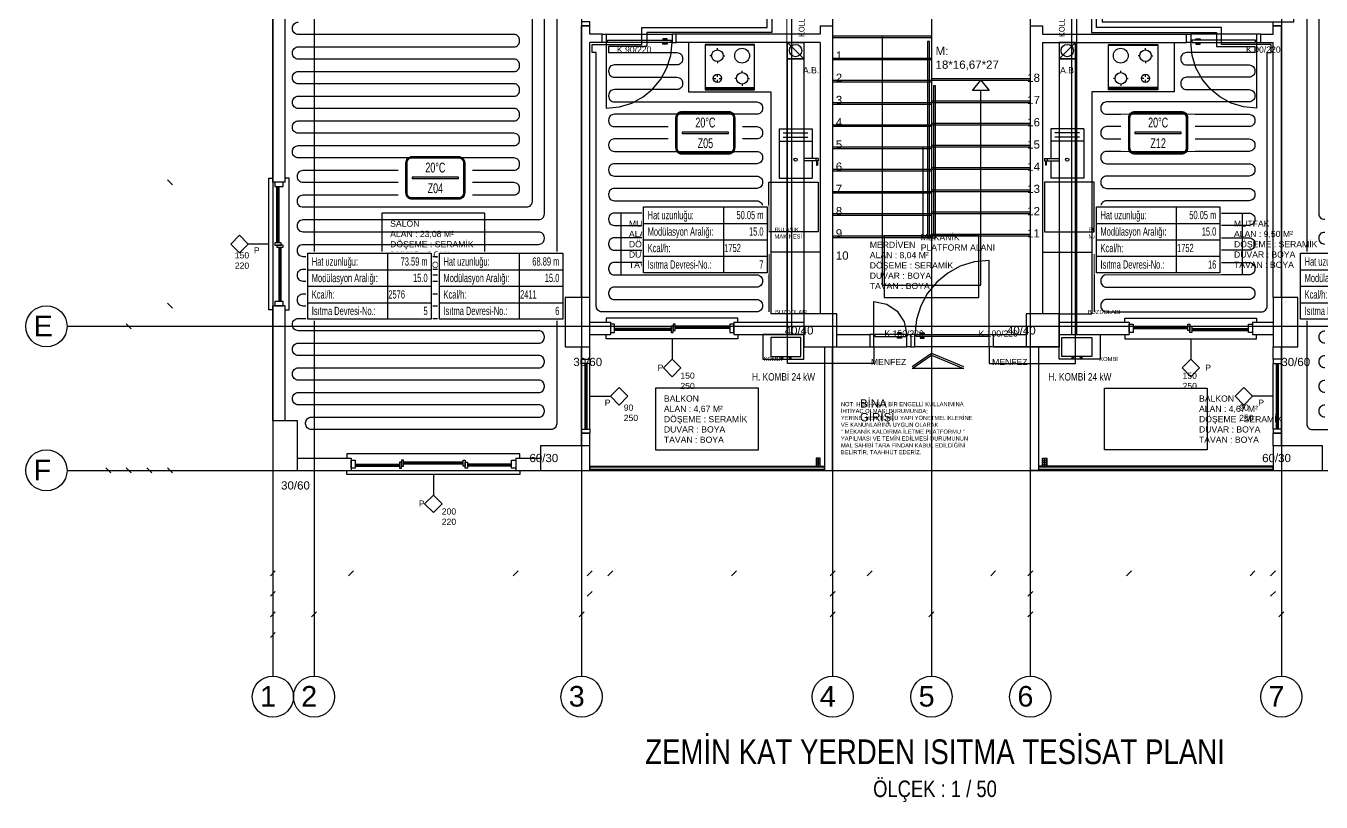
# Model space of a CAD drawing. Header units: centimetres. Extents: x -1224 to 8120, y -5771 to -1283.
# Drawn here: x -1224 to 349, y -3451 to -2508 of the extents above; entities that cross this region are included whole.
import ezdxf
from ezdxf.enums import TextEntityAlignment as Align

# ---------------------------------------------------------------- set-up
doc = ezdxf.new("R2010")
doc.units = ezdxf.units.CM
for name, color, linetype in [('ROTAS-ISITMA-DONUS-BORU', 30, 'Continuous'), ('ROTAS-ISITMA-ETIKET', 2, 'Continuous'), ('ROTAS-ISITMA-GIDIS-BORU', 10, 'Continuous'), ('ROTAS-ISITMA-MAHAL-ETIKET', 2, 'Continuous'), ('ROTAS-ISITMA-PEX', 1, 'Continuous'), ('ROTAS-ISITMA-YAZI', 7, 'Continuous'), ('ROTAS-MIMARI', 8, 'Continuous'), ('ROTAS-MIMARI-KOLON', 8, 'Continuous'), ('ROTAS-MIMARI-YAZI', 8, 'Continuous'), ('ROTAS-PAFTA-YAZI', 7, 'Continuous')]:
    doc.layers.add(name, color=color, linetype=linetype)
doc.styles.add('ROTAS-YAZI', font='arial.ttf')

# ---------------------------------------------------------------- blocks, each defined once
blk = doc.blocks.new('ROTAS-YI-ETIKET')
at = {"color": 2}
for p, q in [((96.9, 0), (96.9, -80)), ((0, -20), (150, -20)), ((0, -40), (150, -40)), ((0, -60), (150, -60))]:
    blk.add_line(p, q, dxfattribs=at)
at = {"color": 2, "extrusion": (0, 0, -1)}
blk.add_lwpolyline([(-150, 0), (-150, -80), (0, -80), (0, 0)], close=True, dxfattribs=at)
at = {"color": 2, "style": 'ROTAS-YAZI', "width": 0.65}
for s, p in [('Hat uzunluğu:', (5, -10)), ('Modülasyon Aralığı:', (5, -30)), ('Kcal/h:', (5, -50)), ('Isıtma Devresi-No.:', (5, -70))]:
    blk.add_text(s, height=10, dxfattribs=at).set_placement(p, align=Align.MIDDLE_LEFT)
at = {"color": 2, "style": 'ROTAS-YAZI', "width": 0.65, "flags": 1}
for tag in ['ALAN', 'NO', 'DERECE', 'BORU', 'MAHAL']:
    blk.add_attdef(tag, (0, 0), '', height=5, dxfattribs=at)
at = {"color": 2, "style": 'ROTAS-YAZI', "width": 0.65}
for tag, p in [('UZ', (145.7, -14.9)), ('AR', (145.7, -34.9)), ('NO1', (145.7, -75))]:
    blk.add_attdef(tag, text='', height=10, dxfattribs=at).set_placement(p, align=Align.RIGHT)
blk.add_attdef('YER', (98, -54.9), '', height=10, dxfattribs=at)
blk = doc.blocks.new('ROTAS-YI-MAHAL')
at = {"color": 2, "extrusion": (0, 0, -1)}
for points in [[(35.7, -18.4), (35.7, 18.4, 0.414214), (28.2, 25.9), (-28.2, 25.9, 0.414214), (-35.7, 18.4), (-35.7, -18.4, 0.414214), (-28.2, -25.9), (28.2, -25.9, 0.414214)], [(34.2, -18.4), (34.2, 18.4, 0.414214), (28.2, 24.4), (-28.2, 24.4, 0.414214), (-34.2, 18.4), (-34.2, -18.4, 0.414214), (-28.2, -24.4), (28.2, -24.4, 0.414214)]]:
    blk.add_lwpolyline(points, format="xyb", close=True, dxfattribs=at)
at = {"color": 4, "extrusion": (0, 0, -1)}
for points in [[(35.2, -18.4), (35.2, 18.4, 0.414214), (28.2, 25.4), (-28.2, 25.4, 0.414214), (-35.2, 18.4), (-35.2, -18.4, 0.414214), (-28.2, -25.4), (28.2, -25.4, 0.414214)], [(34.7, -18.4), (34.7, 18.4, 0.414214), (28.2, 24.9), (-28.2, 24.9, 0.414214), (-34.7, 18.4), (-34.7, -18.4, 0.414214), (-28.2, -24.9), (28.2, -24.9, 0.414214)]]:
    blk.add_lwpolyline(points, format="xyb", close=True, dxfattribs=at)
at = {"color": 2, "extrusion": (0, 0, -1)}
blk.add_lwpolyline([(28.2, -0.8), (-28.2, -0.8), (-28.2, 0.8), (28.2, 0.8)], close=True, dxfattribs=at)
at = {"color": 4, "style": 'ROTAS-YAZI', "width": 0.65}
blk.add_attdef('DERECE', (-12.1, 6.5), '', height=12, dxfattribs=at)
at = {"color": 2, "style": 'ROTAS-YAZI', "width": 0.65, "flags": 1}
for tag in ['ALAN', 'MAHAL']:
    blk.add_attdef(tag, (0, 0), '', height=5, dxfattribs=at)
at = {"color": 1, "style": 'ROTAS-YAZI', "width": 0.65}
blk.add_attdef('NO', (-9.3, -18.6), '', height=12, dxfattribs=at)

msp = doc.modelspace()

# ---------------------------------------------------------------- linework, layer by layer
at = {"layer": 'ROTAS-ISITMA-DONUS-BORU', "const_width": 1.5}
for points in [[(-294, -2883), (-294, -2367)], [(46, -2883), (46, -2367)]]:
    msp.add_lwpolyline(points, dxfattribs=at)
at = {"layer": 'ROTAS-ISITMA-GIDIS-BORU', "const_width": 1.5}
for points in [[(-300, -2883), (-300, -2367)], [(52, -2883), (52, -2367)]]:
    msp.add_lwpolyline(points, dxfattribs=at)
at = {"layer": 'ROTAS-ISITMA-PEX'}
for points in [[(-318, -2367), (-318, -2516), (-470, -2516), (-470, -2528), (-470, -2533), (-516.5, -2533), (-516.5, -2540.5), (-433.5, -2540.5, -0.414214), (-426.5, -2547.5), (-426.5, -2548.5, -0.414214), (-433.5, -2555.5), (-509.5, -2555.5, 0.414214), (-516.5, -2562.5), (-516.5, -2563.5, 0.414214), (-509.5, -2570.5), (-433.5, -2570.5, -0.414214), (-426.5, -2577.5), (-426.5, -2578.5, -0.414214), (-433.5, -2585.5), (-509.5, -2585.5, 0.414214), (-516.5, -2592.5), (-516.5, -2593.5, 0.414214), (-509.5, -2600.5), (-336.5, -2600.5, -0.414214), (-329.5, -2607.5), (-329.5, -2608.5, -0.414214), (-336.5, -2615.5), (-509.5, -2615.5, 0.414214), (-516.5, -2622.5), (-516.5, -2623.5, 0.414214), (-509.5, -2630.5), (-336.5, -2630.5, -0.414214), (-329.5, -2637.5), (-329.5, -2638.5, -0.414214), (-336.5, -2645.5), (-509.5, -2645.5, 0.414214), (-516.5, -2652.5), (-516.5, -2653.5, 0.414214), (-509.5, -2660.5), (-336.5, -2660.5, -0.414214), (-329.5, -2667.5), (-329.5, -2668.5, -0.414214), (-336.5, -2675.5), (-509.5, -2675.5, 0.414214), (-516.5, -2682.5), (-516.5, -2683.5, 0.414214), (-509.5, -2690.5), (-336.5, -2690.5, -0.414214), (-329.5, -2697.5), (-329.5, -2698.5, -0.414214), (-336.5, -2705.5), (-509.5, -2705.5, 0.414214), (-516.5, -2712.5), (-516.5, -2713.5, 0.414214), (-509.5, -2720.5), (-336.5, -2720.5, -0.414214), (-329.5, -2727.5), (-329.5, -2728.5, -0.414214), (-336.5, -2735.5), (-509.5, -2735.5, 0.414214), (-516.5, -2742.5), (-516.5, -2743.5, 0.414214), (-509.5, -2750.5), (-336.5, -2750.5, -0.414214), (-329.5, -2757.5), (-329.5, -2758.5, -0.414214), (-336.5, -2765.5), (-509.5, -2765.5, 0.414214), (-516.5, -2772.5), (-516.5, -2773.5, 0.414214), (-509.5, -2780.5), (-336.5, -2780.5, -0.414214), (-329.5, -2787.5), (-329.5, -2788.5, -0.414214), (-336.5, -2795.5), (-509.5, -2795.5, 0.414214), (-516.5, -2802.5), (-516.5, -2803.5, 0.414214), (-509.5, -2810.5), (-336.5, -2810.5, -0.414214), (-329.5, -2817.5), (-329.5, -2818.5, -0.414214), (-336.5, -2825.5), (-509.5, -2825.5, 0.414214), (-516.5, -2832.5), (-516.5, -2833.5, 0.414214), (-509.5, -2840.5), (-336.5, -2840.5, -0.414214), (-329.5, -2847.5), (-329.5, -2848.5, -0.414214), (-336.5, -2855.5), (-524.5, -2855.5, -0.414214), (-531.5, -2848.5), (-531.5, -2540.5), (-536.5, -2540.5), (-536.5, -2530.5), (-476, -2530.5), (-476, -2528), (-476, -2510), (-324, -2510), (-324, -2367)], [(70, -2367), (70, -2516), (222, -2516), (222, -2528), (222, -2533), (268.5, -2533), (268.5, -2540.5), (185.5, -2540.5, 0.414214), (178.5, -2547.5), (178.5, -2548.5, 0.414214), (185.5, -2555.5), (261.5, -2555.5, -0.414214), (268.5, -2562.5), (268.5, -2563.5, -0.414214), (261.5, -2570.5), (185.5, -2570.5, 0.414214), (178.5, -2577.5), (178.5, -2578.5, 0.414214), (185.5, -2585.5), (261.5, -2585.5, -0.414214), (268.5, -2592.5), (268.5, -2593.5, -0.414214), (261.5, -2600.5), (88.5, -2600.5, 0.414214), (81.5, -2607.5), (81.5, -2608.5, 0.414214), (88.5, -2615.5), (261.5, -2615.5, -0.414214), (268.5, -2622.5), (268.5, -2623.5, -0.414214), (261.5, -2630.5), (88.5, -2630.5, 0.414214), (81.5, -2637.5), (81.5, -2638.5, 0.414214), (88.5, -2645.5), (261.5, -2645.5, -0.414214), (268.5, -2652.5), (268.5, -2653.5, -0.414214), (261.5, -2660.5), (88.5, -2660.5, 0.414214), (81.5, -2667.5), (81.5, -2668.5, 0.414214), (88.5, -2675.5), (261.5, -2675.5, -0.414214), (268.5, -2682.5), (268.5, -2683.5, -0.414214), (261.5, -2690.5), (88.5, -2690.5, 0.414214), (81.5, -2697.5), (81.5, -2698.5, 0.414214), (88.5, -2705.5), (261.5, -2705.5, -0.414214), (268.5, -2712.5), (268.5, -2713.5, -0.414214), (261.5, -2720.5), (88.5, -2720.5, 0.414214), (81.5, -2727.5), (81.5, -2728.5, 0.414214), (88.5, -2735.5), (261.5, -2735.5, -0.414214), (268.5, -2742.5), (268.5, -2743.5, -0.414214), (261.5, -2750.5), (88.5, -2750.5, 0.414214), (81.5, -2757.5), (81.5, -2758.5, 0.414214), (88.5, -2765.5), (261.5, -2765.5, -0.414214), (268.5, -2772.5), (268.5, -2773.5, -0.414214), (261.5, -2780.5), (88.5, -2780.5, 0.414214), (81.5, -2787.5), (81.5, -2788.5, 0.414214), (88.5, -2795.5), (261.5, -2795.5, -0.414214), (268.5, -2802.5), (268.5, -2803.5, -0.414214), (261.5, -2810.5), (88.5, -2810.5, 0.414214), (81.5, -2817.5), (81.5, -2818.5, 0.414214), (88.5, -2825.5), (261.5, -2825.5, -0.414214), (268.5, -2832.5), (268.5, -2833.5, -0.414214), (261.5, -2840.5), (88.5, -2840.5, 0.414214), (81.5, -2847.5), (81.5, -2848.5, 0.414214), (88.5, -2855.5), (276.5, -2855.5, 0.414214), (283.5, -2848.5), (283.5, -2540.5), (288.5, -2540.5), (288.5, -2530.5), (228, -2530.5), (228, -2528), (228, -2510), (76, -2510), (76, -2367)], [(83, -2367), (83, -2503), (301, -2503), (316, -2503), (316, -2437.7), (331.3, -2437.3), (331.5, -2443.5), (331.5, -2991.5, 0.414214), (338.5, -2998.5), (629.5, -2998.5, 0.414214)], [(353.5, -2743.5, -0.414214), (346.5, -2736.5), (346.5, -2443.5), (346.3, -2434.4), (313.5, -2435.3), (313.5, -2497), (301, -2497), (89, -2497), (89, -2367)], [(-579.5, -2443.5), (-579.5, -2991.5, -0.414214), (-586.5, -2998.5), (-877.5, -2998.5, -0.414214), (-884.5, -2991.5), (-884.5, -2990.5, -0.414214), (-877.5, -2983.5), (-601.5, -2983.5, 0.414214), (-594.5, -2976.5), (-594.5, -2975.5, 0.414214), (-601.5, -2968.5), (-893.5, -2968.5, -0.414214), (-900.5, -2961.5), (-900.5, -2960.5, -0.414214), (-893.5, -2953.5), (-601.5, -2953.5, 0.414214), (-594.5, -2946.5), (-594.5, -2945.5, 0.414214), (-601.5, -2938.5), (-893.5, -2938.5, -0.414214), (-900.5, -2931.5), (-900.5, -2930.5, -0.414214), (-893.5, -2923.5), (-601.5, -2923.5, 0.414214), (-594.5, -2916.5), (-594.5, -2915.5, 0.414214), (-601.5, -2908.5), (-893.5, -2908.5, -0.414214), (-900.5, -2901.5), (-900.5, -2900.5, -0.414214), (-893.5, -2893.5), (-601.5, -2893.5, 0.414214), (-594.5, -2886.5), (-594.5, -2885.5, 0.414214), (-601.5, -2878.5), (-893.5, -2878.5, -0.414214), (-900.5, -2871.5), (-900.5, -2870.5, -0.414214), (-893.5, -2863.5), (-601.5, -2863.5, 0.414214), (-594.5, -2856.5), (-594.5, -2855.5, 0.414214), (-601.5, -2848.5), (-887.5, -2848.5, -0.414214), (-894.5, -2841.5), (-894.5, -2840.5, -0.414214), (-887.5, -2833.5), (-601.5, -2833.5, 0.414214), (-594.5, -2826.5), (-594.5, -2825.5, 0.414214), (-601.5, -2818.5), (-887.5, -2818.5, -0.414214), (-894.5, -2811.5), (-894.5, -2810.5, -0.414214), (-887.5, -2803.5), (-601.5, -2803.5, 0.414214), (-594.5, -2796.5), (-594.5, -2795.5, 0.414214), (-601.5, -2788.5), (-887.5, -2788.5, -0.414214), (-894.5, -2781.5), (-894.5, -2780.5, -0.414214), (-887.5, -2773.5), (-601.5, -2773.5, 0.414214), (-594.5, -2766.5), (-594.5, -2765.5, 0.414214), (-601.5, -2758.5), (-887.5, -2758.5, -0.414214), (-894.5, -2751.5), (-894.5, -2750.5, -0.414214), (-887.5, -2743.5), (-601.5, -2743.5, 0.414214), (-594.5, -2736.5), (-594.5, -2443.5)], [(-609.5, -2443.5), (-609.5, -2721.5, -0.414214), (-616.5, -2728.5), (-887.5, -2728.5, -0.414214), (-894.5, -2721.5), (-894.5, -2720.5, -0.414214), (-887.5, -2713.5), (-631.5, -2713.5, 0.414214), (-624.5, -2706.5), (-624.5, -2705.5, 0.414214), (-631.5, -2698.5), (-887.5, -2698.5, -0.414214), (-894.5, -2691.5), (-894.5, -2690.5, -0.414214), (-887.5, -2683.5), (-631.5, -2683.5, 0.414214), (-624.5, -2676.5), (-624.5, -2675.5, 0.414214), (-631.5, -2668.5), (-893.5, -2668.5, -0.414214), (-900.5, -2661.5), (-900.5, -2660.5, -0.414214), (-893.5, -2653.5), (-631.5, -2653.5, 0.414214), (-624.5, -2646.5), (-624.5, -2645.5, 0.414214), (-631.5, -2638.5), (-893.5, -2638.5, -0.414214), (-900.5, -2631.5), (-900.5, -2630.5, -0.414214), (-893.5, -2623.5), (-631.5, -2623.5, 0.414214), (-624.5, -2616.5), (-624.5, -2615.5, 0.414214), (-631.5, -2608.5), (-893.5, -2608.5, -0.414214), (-900.5, -2601.5), (-900.5, -2600.5, -0.414214), (-893.5, -2593.5), (-631.5, -2593.5, 0.414214), (-624.5, -2586.5), (-624.5, -2585.5, 0.414214), (-631.5, -2578.5), (-893.5, -2578.5, -0.414214), (-900.5, -2571.5), (-900.5, -2570.5, -0.414214), (-893.5, -2563.5), (-631.5, -2563.5, 0.414214), (-624.5, -2556.5), (-624.5, -2555.5, 0.414214), (-631.5, -2548.5), (-893.5, -2548.5, -0.414214), (-900.5, -2541.5), (-900.5, -2540.5, -0.414214), (-893.5, -2533.5), (-631.5, -2533.5, 0.414214), (-624.5, -2526.5), (-624.5, -2525.5, 0.414214), (-631.5, -2518.5), (-893.5, -2518.5, -0.414214), (-900.5, -2511.5), (-900.5, -2510.5, -0.414214), (-893.5, -2503.5)], [(353.5, -2773.5, -0.414214), (346.5, -2766.5), (346.5, -2765.5, -0.414214), (353.5, -2758.5)], [(353.5, -2803.5, -0.414214), (346.5, -2796.5), (346.5, -2795.5, -0.414214), (353.5, -2788.5)], [(353.5, -2833.5, -0.414214), (346.5, -2826.5), (346.5, -2825.5, -0.414214), (353.5, -2818.5)], [(353.5, -2863.5, -0.414214), (346.5, -2856.5), (346.5, -2855.5, -0.414214), (353.5, -2848.5)], [(353.5, -2893.5, -0.414214), (346.5, -2886.5), (346.5, -2885.5, -0.414214), (353.5, -2878.5)], [(353.5, -2923.5, -0.414214), (346.5, -2916.5), (346.5, -2915.5, -0.414214), (353.5, -2908.5)], [(353.5, -2953.5, -0.414214), (346.5, -2946.5), (346.5, -2945.5, -0.414214), (353.5, -2938.5)], [(353.5, -2983.5, -0.414214), (346.5, -2976.5), (346.5, -2975.5, -0.414214), (353.5, -2968.5)]]:
    msp.add_lwpolyline(points, format="xyb", dxfattribs=at)
at = {"layer": 'ROTAS-MIMARI'}
for points in [[(-924.3, -1333.1), (-924.3, -3298.1)], [(-874.3, -1333.1), (-874.3, -3298.1)], [(-549.3, -1333.1), (-549.3, -3298.1)], [(-244.3, -1333.1), (-244.3, -3298.1)], [(-124.3, -1333.1), (-124.3, -3298.1)], [(-4.3, -1333.1), (-4.3, -3298.1)], [(300.7, -1333.1), (300.7, -3298.1)], [(-924.3, -2698.1), (-924.3, -2403.1)], [(-909.3, -2698.1), (-909.3, -2403.1)], [(-549.3, -2838.1), (-549.3, -2508.1)], [(-539.3, -2508.1), (-549.3, -2508.1)], [(-539.3, -2518.1), (-539.3, -2508.1)], [(-259.3, -2508.1), (-244.3, -2508.1)], [(-259.3, -2508.1), (-259.3, -2518.1)], [(-244.3, -2508.1), (-244.3, -2858.1)], [(-4.3, -2508.1), (10.7, -2508.1)], [(-4.3, -2508.1), (-4.3, -2858.1)], [(10.7, -2508.1), (10.7, -2518.1)], [(290.7, -2518.1), (290.7, -2508.1)], [(290.7, -2508.1), (300.7, -2508.1)], [(300.7, -2838.1), (300.7, -2508.1)], [(-524.3, -2518.1), (-539.3, -2518.1)], [(-539.3, -2838.1), (-539.3, -2528.1)], [(-524.3, -2528.1), (-539.3, -2528.1)], [(-524.3, -2528.1), (-524.3, -2518.1)], [(-519.3, -2518.1), (-439.3, -2518.1)], [(-519.3, -2528.1), (-519.3, -2608.1)], [(-519.3, -2608.1), (-503.1, -2606.5), (-488.1, -2601.8), (-474.5, -2594.4), (-462.7, -2584.7), (-452.9, -2572.8), (-445.6, -2559.2), (-440.9, -2544.2), (-439.3, -2528.1)], [(-259.3, -2518.1), (-434.3, -2518.1)], [(-434.3, -2528.1), (-434.3, -2518.1)], [(-259.3, -2528.1), (-434.3, -2528.1)], [(-419.3, -2528.1), (-419.3, -2588.1), (-319.3, -2588.1), (-319.3, -2858.1)], [(-340.3, -2531.6), (-398.3, -2531.6)], [(-299.3, -2528.1), (-279.3, -2548.1)], [(-259.3, -2528.1), (-259.3, -2858.1)], [(-244.3, -2520.1), (-124.3, -2520.1)], [(-244.3, -2522.1), (-124.3, -2522.1)], [(-184.3, -2520.1), (-184.3, -2823.1), (-64.3, -2823.1), (-64.3, -2586.6)], [(-124.3, -2520.1), (-124.3, -2763.1)], [(10.7, -2518.1), (185.7, -2518.1)], [(10.7, -2528.1), (185.7, -2528.1)], [(10.7, -2528.1), (10.7, -2858.1)], [(50.7, -2528.1), (30.7, -2548.1)], [(170.7, -2528.1), (170.7, -2588.1), (70.7, -2588.1), (70.7, -2858.1)], [(91.7, -2531.6), (149.7, -2531.6)], [(185.7, -2528.1), (185.7, -2518.1)], [(270.7, -2518.1), (190.7, -2518.1)], [(270.7, -2608.1), (254.6, -2606.5), (239.6, -2601.8), (226, -2594.4), (214.2, -2584.7), (204.4, -2572.8), (197, -2559.2), (192.4, -2544.2), (190.7, -2528.1)], [(270.7, -2528.1), (270.7, -2608.1)], [(275.7, -2528.1), (275.7, -2518.1)], [(275.7, -2518.1), (290.7, -2518.1)], [(275.7, -2528.1), (290.7, -2528.1)], [(290.7, -2838.1), (290.7, -2528.1)], [(-391.3, -2544.3), (-393.3, -2544.3)], [(-384.3, -2537.3), (-384.3, -2535.3)], [(-377.3, -2544.3), (-375.3, -2544.3)], [(-244.3, -2547.1), (-124.3, -2547.1)], [(128.7, -2544.3), (126.7, -2544.3)], [(135.7, -2537.3), (135.7, -2535.3)], [(142.7, -2544.3), (144.7, -2544.3)], [(-384.3, -2551.3), (-384.3, -2553.3)], [(-354.3, -2564.8), (-354.3, -2562.8)], [(-244.3, -2549.1), (-124.3, -2549.1)], [(105.7, -2564.8), (105.7, -2562.8)], [(135.7, -2551.3), (135.7, -2553.3)], [(-389.3, -2571.8), (-386.3, -2571.8)], [(-384.3, -2569.8), (-384.3, -2566.8)], [(-384.3, -2576.8), (-384.3, -2573.8)], [(-382.3, -2571.8), (-379.3, -2571.8)], [(-361.3, -2571.8), (-363.3, -2571.8)], [(-354.3, -2578.8), (-354.3, -2580.8)], [(-347.3, -2571.8), (-345.3, -2571.8)], [(-244.3, -2574.1), (-124.3, -2574.1)], [(-244.3, -2576.1), (-124.3, -2576.1)], [(-124.3, -2572.1), (-4.3, -2572.1)], [(-124.3, -2574.1), (-4.3, -2574.1)], [(-74.3, -2586.6), (-64.3, -2574.1), (-54.3, -2586.6), (-74.3, -2586.6)], [(98.7, -2571.8), (96.7, -2571.8)], [(105.7, -2578.8), (105.7, -2580.8)], [(112.7, -2571.8), (114.7, -2571.8)], [(133.7, -2571.8), (130.7, -2571.8)], [(135.7, -2569.8), (135.7, -2566.8)], [(135.7, -2576.8), (135.7, -2573.8)], [(140.7, -2571.8), (137.7, -2571.8)], [(-398.3, -2583.1), (-340.3, -2583.1)], [(-398.3, -2584.6), (-340.3, -2584.6)], [(149.7, -2583.1), (91.7, -2583.1)], [(149.7, -2584.6), (91.7, -2584.6)], [(-244.3, -2601.1), (-124.3, -2601.1)], [(-244.3, -2603.1), (-124.3, -2603.1)], [(-124.3, -2599.1), (-4.3, -2599.1)], [(-124.3, -2601.1), (-4.3, -2601.1)], [(-124.3, -2626.1), (-4.3, -2626.1)], [(-309.3, -2633.1), (-309.3, -2693.1)], [(-309.3, -2633.1), (-269.3, -2633.1)], [(-304.3, -2638.1), (-274.3, -2638.1)], [(-304.3, -2643.1), (-274.3, -2643.1)], [(-269.3, -2633.1), (-269.3, -2669.1)], [(-244.3, -2628.1), (-124.3, -2628.1)], [(-244.3, -2630.1), (-124.3, -2630.1)], [(-124.3, -2628.1), (-4.3, -2628.1)], [(20.7, -2633.1), (20.7, -2669.1)], [(60.7, -2633.1), (20.7, -2633.1)], [(55.7, -2638.1), (25.7, -2638.1)], [(55.7, -2643.1), (25.7, -2643.1)], [(60.7, -2633.1), (60.7, -2693.1)], [(-309.3, -2648.1), (-269.3, -2648.1)], [(-244.3, -2655.1), (-124.3, -2655.1)], [(-244.3, -2657.1), (-124.3, -2657.1)], [(-124.3, -2653.1), (-4.3, -2653.1)], [(-124.3, -2655.1), (-4.3, -2655.1)], [(60.7, -2648.1), (20.7, -2648.1)], [(-261.8, -2669.1), (-279.3, -2669.1)], [(-279.3, -2669.1), (-279.3, -2672.1)], [(-261.8, -2672.1), (-279.3, -2672.1)], [(-269.3, -2672.1), (-269.3, -2693.1)], [(-264.8, -2669.1), (-264.8, -2672.1)], [(-263.8, -2672.1), (-263.8, -2677.1)], [(-262.8, -2672.1), (-262.8, -2677.1)], [(-261.8, -2669.1), (-261.8, -2672.1)], [(13.2, -2669.1), (30.7, -2669.1)], [(13.2, -2669.1), (13.2, -2672.1)], [(13.2, -2672.1), (30.7, -2672.1)], [(14.2, -2672.1), (14.2, -2677.1)], [(15.2, -2672.1), (15.2, -2677.1)], [(16.2, -2669.1), (16.2, -2672.1)], [(20.7, -2672.1), (20.7, -2693.1)], [(30.7, -2669.1), (30.7, -2672.1)], [(-263.8, -2677.1), (-262.8, -2677.1)], [(-244.3, -2682.1), (-124.3, -2682.1)], [(-244.3, -2684.1), (-124.3, -2684.1)], [(-124.3, -2680.1), (-4.3, -2680.1)], [(-124.3, -2682.1), (-4.3, -2682.1)], [(15.2, -2677.1), (14.2, -2677.1)], [(-1052.3, -2695.1), (-1046.3, -2701.1)], [(-1046.3, -2701.1), (-1052.3, -2695.1)], [(-924.3, -2853.1), (-929.3, -2853.1), (-929.3, -2693.1), (-924.3, -2693.1)], [(-909.3, -2698.1), (-924.3, -2698.1)], [(-919.3, -2771.8), (-919.3, -2703.1)], [(-918.3, -2771.8), (-918.3, -2703.1)], [(-917.8, -2771.8), (-917.8, -2703.1)], [(-916.8, -2771.8), (-916.8, -2703.1)], [(-909.3, -2853.1), (-904.3, -2853.1), (-904.3, -2693.1), (-909.3, -2693.1)], [(-309.3, -2693.1), (-269.3, -2693.1)], [(60.7, -2693.1), (20.7, -2693.1)], [(-244.3, -2709.1), (-124.3, -2709.1)], [(-244.3, -2711.1), (-124.3, -2711.1)], [(-124.3, -2707.1), (-4.3, -2707.1)], [(-124.3, -2709.1), (-4.3, -2709.1)], [(-791.8, -2735.6), (-791.8, -2810.6), (-666.8, -2810.6), (-666.8, -2735.6), (-791.8, -2735.6)], [(-501.8, -2735.6), (-501.8, -2810.6), (-376.8, -2810.6), (-376.8, -2735.6), (-501.8, -2735.6)], [(-244.3, -2736.1), (-124.3, -2736.1)], [(-124.3, -2734.1), (-4.3, -2734.1)], [(-124.3, -2736.1), (-4.3, -2736.1)], [(253.2, -2735.6), (253.2, -2810.6), (128.2, -2810.6), (128.2, -2735.6), (253.2, -2735.6)], [(-244.3, -2738.1), (-124.3, -2738.1)], [(-244.3, -2763.1), (-124.3, -2763.1)], [(-244.3, -2765.1), (-124.3, -2765.1)], [(-124.3, -2761.1), (-4.3, -2761.1)], [(-124.3, -2763.1), (-4.3, -2763.1)], [(-929.3, -2773.1), (-954.3, -2773.1)], [(-916.8, -2843.1), (-916.8, -2776.8)], [(-915.8, -2843.1), (-915.8, -2776.8)], [(-915.3, -2843.1), (-915.3, -2776.8)], [(-914.3, -2843.1), (-914.3, -2776.8)], [(-259.3, -2783.1), (-319.3, -2783.1)], [(10.7, -2783.1), (70.7, -2783.1)], [(-321.8, -2785.6), (-321.8, -2855.6)], [(-54.3, -2793.1), (-72.4, -2794.9), (-89.3, -2800.2), (-104.6, -2808.5), (-117.9, -2819.4), (-128.9, -2832.8), (-137.2, -2848.1), (-142.4, -2864.9), (-144.3, -2883.1)], [(-54.3, -2883.1), (-54.3, -2793.1)], [(73.2, -2785.6), (73.2, -2855.6)], [(-1052.3, -2845.1), (-1046.3, -2851.1)], [(-1046.3, -2851.1), (-1052.3, -2845.1)], [(-194.3, -2883.1), (-194.3, -2843.1)], [(-194.3, -2843.1), (-178.7, -2846.2), (-166, -2854.8), (-157.4, -2867.5), (-154.3, -2883.1)], [(-924.3, -2988.1), (-924.3, -2848.1)], [(-909.3, -2848.1), (-924.3, -2848.1)], [(-909.3, -2988.1), (-909.3, -2848.1)], [(-359.3, -2868.1), (-359.3, -2863.1), (-519.3, -2863.1), (-519.3, -2868.1)], [(-279.3, -2858.1), (-319.3, -2858.1)], [(30.7, -2858.1), (70.7, -2858.1)], [(110.7, -2868.1), (110.7, -2863.1), (270.7, -2863.1), (270.7, -2868.1)], [(-1174.3, -2873.1), (925.7, -2873.1)], [(-1102.3, -2870.1), (-1096.3, -2876.1)], [(-1096.3, -2876.1), (-1102.3, -2870.1)], [(-539.3, -2868.1), (-514.3, -2868.1)], [(-514.3, -2868.1), (-514.3, -2883.1)], [(-440.5, -2875.6), (-509.3, -2875.6)], [(-440.5, -2876.6), (-509.3, -2876.6)], [(-440.5, -2877.1), (-509.3, -2877.1)], [(-440.5, -2878.1), (-509.3, -2878.1)], [(-369.3, -2873.1), (-435.5, -2873.1)], [(-369.3, -2874.1), (-435.5, -2874.1)], [(-369.3, -2874.6), (-435.5, -2874.6)], [(-369.3, -2875.6), (-435.5, -2875.6)], [(-364.3, -2868.1), (-364.3, -2883.1)], [(-364.3, -2868.1), (-279.3, -2868.1)], [(30.7, -2868.1), (115.7, -2868.1)], [(115.7, -2868.1), (115.7, -2883.1)], [(120.7, -2873.1), (187, -2873.1)], [(120.7, -2874.1), (187, -2874.1)], [(120.7, -2874.6), (187, -2874.6)], [(120.7, -2875.6), (187, -2875.6)], [(192, -2875.6), (260.7, -2875.6)], [(192, -2876.6), (260.7, -2876.6)], [(192, -2877.1), (260.7, -2877.1)], [(192, -2878.1), (260.7, -2878.1)], [(265.7, -2868.1), (265.7, -2883.1)], [(265.7, -2868.1), (290.7, -2868.1)], [(-539.3, -2883.1), (-514.3, -2883.1)], [(-359.3, -2883.1), (-359.3, -2888.1), (-519.3, -2888.1), (-519.3, -2883.1)], [(-439.3, -2888.1), (-439.3, -2913.1)], [(-364.3, -2883.1), (-279.3, -2883.1)], [(-239.3, -2883.1), (-199.3, -2883.1)], [(-199.3, -2883.1), (-199.3, -2898.1)], [(-49.3, -2883.1), (-49.3, -2898.1)], [(-49.3, -2883.1), (-9.3, -2883.1)], [(30.7, -2883.1), (115.7, -2883.1)], [(110.7, -2883.1), (110.7, -2888.1), (270.7, -2888.1), (270.7, -2883.1)], [(190.7, -2888.1), (190.7, -2913.1)], [(265.7, -2883.1), (290.7, -2883.1)], [(-549.3, -2913.1), (-549.3, -2898.1)], [(-539.3, -2913.1), (-539.3, -2898.1)], [(-254.3, -2898.1), (-254.3, -3048.1)], [(-244.3, -3048.1), (-244.3, -2898.1)], [(-239.3, -2898.1), (-194.3, -2898.1)], [(-194.3, -2898.1), (-154.3, -2898.1)], [(-147.7, -2921.8), (-124.3, -2905.6), (-85.2, -2921.8)], [(-85.2, -2924.3), (-147.7, -2924.3), (-124.3, -2908.1), (-85.2, -2924.3)], [(-54.3, -2898.1), (-144.3, -2898.1)], [(-49.3, -2898.1), (-9.3, -2898.1)], [(-4.3, -2898.1), (-4.3, -3048.1)], [(5.7, -2898.1), (5.7, -3048.1)], [(290.7, -2913.1), (290.7, -2898.1)], [(300.7, -2913.1), (300.7, -2898.1)], [(-549.3, -2913.1), (-539.3, -2913.1)], [(-549.3, -2998.1), (-549.3, -2918.1)], [(-545.5, -2918.1), (-545.5, -2998.1)], [(-544.5, -2918.1), (-544.5, -2998.1)], [(-544, -2918.1), (-544, -2998.1)], [(-543, -2918.1), (-543, -2998.1)], [(-539.3, -2998.1), (-539.3, -2918.1)], [(300.7, -2913.1), (290.7, -2913.1)], [(290.7, -2998.1), (290.7, -2918.1)], [(294.5, -2918.1), (294.5, -2998.1)], [(295.5, -2918.1), (295.5, -2998.1)], [(296, -2918.1), (296, -2998.1)], [(297, -2918.1), (297, -2998.1)], [(300.7, -2998.1), (300.7, -2918.1)], [(-459.3, -2948.1), (-459.3, -3023.1), (-334.3, -3023.1), (-334.3, -2948.1), (-459.3, -2948.1)], [(210.7, -2948.1), (210.7, -3023.1), (85.7, -3023.1), (85.7, -2948.1), (210.7, -2948.1)], [(-539.3, -2958.1), (-514.3, -2958.1)], [(290.7, -2958.1), (265.7, -2958.1)], [(-549.3, -3018.1), (-549.3, -3003.1)], [(-549.3, -3003.1), (-539.3, -3003.1)], [(-539.3, -3018.1), (-539.3, -3003.1)], [(290.7, -3018.1), (290.7, -3003.1)], [(300.7, -3003.1), (290.7, -3003.1)], [(300.7, -3018.1), (300.7, -3003.1)], [(-894.3, -3033.1), (-829.3, -3033.1)], [(-624.3, -3033.1), (-624.3, -3028.1), (-834.3, -3028.1), (-834.3, -3033.1)], [(-829.3, -3033.1), (-829.3, -3048.1)], [(-629.3, -3033.1), (-629.3, -3048.1)], [(-629.3, -3033.1), (-599.3, -3033.1)], [(-264, -3033.1), (-264, -3043.1)], [(-259.5, -3035.6), (-264, -3035.6)], [(-261.8, -3033.1), (-261.8, -3043.1)], [(-259.5, -3043.1), (-259.5, -3033.1)], [(11, -3043.1), (11, -3033.1)], [(11, -3035.6), (15.5, -3035.6)], [(13.2, -3033.1), (13.2, -3043.1)], [(15.5, -3033.1), (15.5, -3043.1)], [(-1174.3, -3048.1), (925.7, -3048.1)], [(-1127.3, -3045.1), (-1121.3, -3051.1)], [(-1102.3, -3045.1), (-1096.3, -3051.1)], [(-1077.3, -3045.1), (-1071.3, -3051.1)], [(-1052.3, -3045.1), (-1046.3, -3051.1)], [(-894.3, -3048.1), (-829.3, -3048.1)], [(-624.3, -3048.1), (-624.3, -3053.1), (-834.3, -3053.1), (-834.3, -3048.1)], [(-824.3, -3040.6), (-770.5, -3040.6)], [(-824.3, -3041.6), (-770.5, -3041.6)], [(-824.3, -3042.1), (-770.5, -3042.1)], [(-824.3, -3043.1), (-770.5, -3043.1)], [(-693, -3038.1), (-765.5, -3038.1)], [(-693, -3039.1), (-765.5, -3039.1)], [(-693, -3039.6), (-765.5, -3039.6)], [(-693, -3040.6), (-765.5, -3040.6)], [(-634.3, -3040.6), (-688, -3040.6)], [(-634.3, -3041.6), (-688, -3041.6)], [(-634.3, -3042.1), (-688, -3042.1)], [(-634.3, -3043.1), (-688, -3043.1)], [(-629.3, -3048.1), (-599.3, -3048.1)], [(-539.3, -3043.1), (-254.3, -3043.1)], [(-539.3, -3048.1), (-254.3, -3048.1)], [(-259.5, -3038.1), (-264, -3038.1)], [(-259.5, -3040.6), (-264, -3040.6)], [(-254.3, -3048.1), (-244.3, -3048.1)], [(5.7, -3048.1), (-4.3, -3048.1)], [(290.7, -3043.1), (5.7, -3043.1)], [(290.7, -3048.1), (5.7, -3048.1)], [(11, -3038.1), (15.5, -3038.1)], [(11, -3040.6), (15.5, -3040.6)], [(-729.3, -3053.1), (-729.3, -3078.1)], [(-921.3, -3170.1), (-927.3, -3176.1)], [(-832.3, -3176.1), (-826.3, -3170.1)], [(-826.3, -3170.1), (-832.3, -3176.1)], [(-632.3, -3176.1), (-626.3, -3170.1)], [(-626.3, -3170.1), (-632.3, -3176.1)], [(-542.3, -3176.1), (-536.3, -3170.1)], [(-536.3, -3170.1), (-542.3, -3176.1)], [(-517.3, -3176.1), (-511.3, -3170.1)], [(-511.3, -3170.1), (-517.3, -3176.1)], [(-367.3, -3176.1), (-361.3, -3170.1)], [(-361.3, -3170.1), (-367.3, -3176.1)], [(-247.3, -3176.1), (-241.3, -3170.1)], [(-241.3, -3170.1), (-247.3, -3176.1)], [(-202.3, -3176.1), (-196.3, -3170.1)], [(-196.3, -3170.1), (-202.3, -3176.1)], [(-52.3, -3176.1), (-46.3, -3170.1)], [(-46.3, -3170.1), (-52.3, -3176.1)], [(-7.3, -3176.1), (-1.3, -3170.1)], [(-1.3, -3170.1), (-7.3, -3176.1)], [(112.7, -3176.1), (118.7, -3170.1)], [(118.7, -3170.1), (112.7, -3176.1)], [(268.7, -3170.1), (262.7, -3176.1)], [(262.7, -3176.1), (268.7, -3170.1)], [(287.7, -3176.1), (293.7, -3170.1)], [(293.7, -3170.1), (287.7, -3176.1)], [(-921.3, -3195.1), (-927.3, -3201.1)], [(-536.3, -3195.1), (-542.3, -3201.1)], [(-542.3, -3201.1), (-536.3, -3195.1)], [(-241.3, -3195.1), (-247.3, -3201.1)], [(-247.3, -3201.1), (-241.3, -3195.1)], [(-1.3, -3195.1), (-7.3, -3201.1)], [(-7.3, -3201.1), (-1.3, -3195.1)], [(287.7, -3201.1), (293.7, -3195.1)], [(293.7, -3195.1), (287.7, -3201.1)], [(-921.3, -3220.1), (-927.3, -3226.1)], [(-877.3, -3226.1), (-871.3, -3220.1)], [(-871.3, -3220.1), (-877.3, -3226.1)], [(-552.3, -3226.1), (-546.3, -3220.1)], [(-546.3, -3220.1), (-552.3, -3226.1)], [(-247.3, -3226.1), (-241.3, -3220.1)], [(-241.3, -3220.1), (-247.3, -3226.1)], [(-127.3, -3226.1), (-121.3, -3220.1)], [(-121.3, -3220.1), (-127.3, -3226.1)], [(-7.3, -3226.1), (-1.3, -3220.1)], [(-1.3, -3220.1), (-7.3, -3226.1)], [(297.7, -3226.1), (303.7, -3220.1)], [(303.7, -3220.1), (297.7, -3226.1)], [(-921.3, -3245.1), (-927.3, -3251.1)]]:
    msp.add_lwpolyline(points, dxfattribs=at)
for points in [[(-549.3, -2508.1), (-539.3, -2508.1), (-539.3, -2503.1), (-549.3, -2503.1), (-549.3, -2508.1)], [(300.7, -2508.1), (290.7, -2508.1), (290.7, -2503.1), (300.7, -2503.1), (300.7, -2508.1)], [(-524.3, -2528.1), (-524.3, -2518.1), (-519.3, -2518.1), (-519.3, -2528.1), (-524.3, -2528.1)], [(-518, -2525.6), (-440.5, -2525.6), (-440.5, -2528.1), (-518, -2528.1), (-518, -2525.6)], [(-450.5, -2523.6), (-450.5, -2524.6), (-445.5, -2524.6), (-445.5, -2523.6), (-450.5, -2523.6)], [(-450.5, -2530.1), (-450.5, -2529.1), (-445.5, -2529.1), (-445.5, -2530.1), (-450.5, -2530.1)], [(-434.3, -2528.1), (-434.3, -2518.1), (-439.3, -2518.1), (-439.3, -2528.1), (-434.3, -2528.1)], [(-339.3, -2530.6), (-399.3, -2530.6), (-399.3, -2585.6), (-339.3, -2585.6), (-339.3, -2530.6)], [(-279.3, -2548.1), (-299.3, -2548.1), (-299.3, -2528.1), (-279.3, -2528.1), (-279.3, -2548.1)], [(-119.3, -2581.1), (-121.8, -2581.1), (-121.8, -2763.1), (-126.8, -2763.1), (-126.8, -2527.1), (-129.3, -2527.1), (-129.3, -2765.6), (-119.3, -2765.6), (-119.3, -2581.1)], [(30.7, -2548.1), (50.7, -2548.1), (50.7, -2528.1), (30.7, -2528.1), (30.7, -2548.1)], [(90.7, -2530.6), (150.7, -2530.6), (150.7, -2585.6), (90.7, -2585.6), (90.7, -2530.6)], [(185.7, -2528.1), (185.7, -2518.1), (190.7, -2518.1), (190.7, -2528.1), (185.7, -2528.1)], [(269.5, -2525.6), (192, -2525.6), (192, -2528.1), (269.5, -2528.1), (269.5, -2525.6)], [(202, -2523.6), (202, -2524.6), (197, -2524.6), (197, -2523.6), (202, -2523.6)], [(202, -2530.1), (202, -2529.1), (197, -2529.1), (197, -2530.1), (202, -2530.1)], [(275.7, -2528.1), (275.7, -2518.1), (270.7, -2518.1), (270.7, -2528.1), (275.7, -2528.1)], [(-279.3, -2898.1), (-194.3, -2898.1), (-194.3, -2918.1), (-299.3, -2918.1), (-299.3, -2548.1), (-279.3, -2548.1), (-279.3, -2898.1)], [(30.7, -2898.1), (-54.3, -2898.1), (-54.3, -2918.1), (50.7, -2918.1), (50.7, -2548.1), (30.7, -2548.1), (30.7, -2898.1)], [(-134.3, -2655.1), (-124.3, -2655.1), (-124.3, -2763.1), (-134.3, -2763.1), (-134.3, -2655.1)], [(-921.8, -2703.1), (-911.8, -2703.1), (-911.8, -2698.1), (-921.8, -2698.1), (-921.8, -2703.1)], [(-321.8, -2698.1), (-261.8, -2698.1), (-261.8, -2758.1), (-321.8, -2758.1), (-321.8, -2698.1)], [(73.2, -2698.1), (13.2, -2698.1), (13.2, -2758.1), (73.2, -2758.1), (73.2, -2698.1)], [(-954.3, -2773.1), (-964.9, -2762.5), (-975.5, -2773.1), (-964.9, -2783.7), (-954.3, -2773.1)], [(-181.8, -2763.1), (-181.8, -2838.1), (-66.8, -2838.1), (-66.8, -2763.1), (-181.8, -2763.1)], [(-921.8, -2774.3), (-914.3, -2774.3), (-914.3, -2771.8), (-921.8, -2771.8), (-921.8, -2774.3)], [(-919.3, -2776.8), (-911.8, -2776.8), (-911.8, -2774.3), (-919.3, -2774.3), (-919.3, -2776.8)], [(-921.8, -2848.1), (-911.8, -2848.1), (-911.8, -2843.1), (-921.8, -2843.1), (-921.8, -2848.1)], [(-509.3, -2880.6), (-509.3, -2870.6), (-514.3, -2870.6), (-514.3, -2880.6), (-509.3, -2880.6)], [(-438, -2880.6), (-438, -2873.1), (-440.5, -2873.1), (-440.5, -2880.6), (-438, -2880.6)], [(-435.5, -2878.1), (-435.5, -2870.6), (-438, -2870.6), (-438, -2878.1), (-435.5, -2878.1)], [(-364.3, -2880.6), (-364.3, -2870.6), (-369.3, -2870.6), (-369.3, -2880.6), (-364.3, -2880.6)], [(115.7, -2880.6), (115.7, -2870.6), (120.7, -2870.6), (120.7, -2880.6), (115.7, -2880.6)], [(187, -2878.1), (187, -2870.6), (189.5, -2870.6), (189.5, -2878.1), (187, -2878.1)], [(189.5, -2880.6), (189.5, -2873.1), (192, -2873.1), (192, -2880.6), (189.5, -2880.6)], [(260.7, -2880.6), (260.7, -2870.6), (265.7, -2870.6), (265.7, -2880.6), (260.7, -2880.6)], [(-279.3, -2913.1), (-279.3, -2883.1), (-329.3, -2883.1), (-329.3, -2913.1), (-279.3, -2913.1)], [(-282.8, -2909.6), (-282.8, -2886.6), (-319.3, -2886.6), (-319.3, -2909.6), (-282.8, -2909.6)], [(-199.3, -2883.1), (-199.3, -2898.1), (-194.3, -2898.1), (-194.3, -2883.1), (-199.3, -2883.1)], [(-193, -2885.6), (-155.5, -2885.6), (-155.5, -2883.1), (-193, -2883.1), (-193, -2885.6)], [(-165.5, -2881.1), (-165.5, -2882.1), (-160.5, -2882.1), (-160.5, -2881.1), (-165.5, -2881.1)], [(-165.5, -2887.6), (-165.5, -2886.6), (-160.5, -2886.6), (-160.5, -2887.6), (-165.5, -2887.6)], [(-149.3, -2883.1), (-149.3, -2898.1), (-154.3, -2898.1), (-154.3, -2883.1), (-149.3, -2883.1)], [(-149.3, -2883.1), (-149.3, -2898.1), (-144.3, -2898.1), (-144.3, -2883.1), (-149.3, -2883.1)], [(-55.5, -2885.6), (-143, -2885.6), (-143, -2883.1), (-55.5, -2883.1), (-55.5, -2885.6)], [(-133, -2881.1), (-133, -2882.1), (-138, -2882.1), (-138, -2881.1), (-133, -2881.1)], [(-133, -2887.6), (-133, -2886.6), (-138, -2886.6), (-138, -2887.6), (-133, -2887.6)], [(-49.3, -2883.1), (-49.3, -2898.1), (-54.3, -2898.1), (-54.3, -2883.1), (-49.3, -2883.1)], [(30.7, -2913.1), (30.7, -2883.1), (80.7, -2883.1), (80.7, -2913.1), (30.7, -2913.1)], [(34.2, -2909.6), (34.2, -2886.6), (70.7, -2886.6), (70.7, -2909.6), (34.2, -2909.6)], [(-549.3, -2913.1), (-539.3, -2913.1), (-539.3, -2918.1), (-549.3, -2918.1), (-549.3, -2913.1)], [(-439.3, -2913.1), (-449.9, -2923.7), (-439.3, -2934.3), (-428.7, -2923.7), (-439.3, -2913.1)], [(190.7, -2913.1), (201.3, -2923.7), (190.7, -2934.3), (180.1, -2923.7), (190.7, -2913.1)], [(300.7, -2913.1), (290.7, -2913.1), (290.7, -2918.1), (300.7, -2918.1), (300.7, -2913.1)], [(-514.3, -2958.1), (-503.7, -2947.5), (-493.1, -2958.1), (-503.7, -2968.7), (-514.3, -2958.1)], [(265.7, -2958.1), (255.1, -2947.5), (244.5, -2958.1), (255.1, -2968.7), (265.7, -2958.1)], [(-549.3, -2998.1), (-539.3, -2998.1), (-539.3, -3003.1), (-549.3, -3003.1), (-549.3, -2998.1)], [(300.7, -2998.1), (290.7, -2998.1), (290.7, -3003.1), (300.7, -3003.1), (300.7, -2998.1)], [(-824.3, -3035.6), (-824.3, -3045.6), (-829.3, -3045.6), (-829.3, -3035.6), (-824.3, -3035.6)], [(-768, -3035.6), (-768, -3043.1), (-765.5, -3043.1), (-765.5, -3035.6), (-768, -3035.6)], [(-690.5, -3035.6), (-690.5, -3043.1), (-693, -3043.1), (-693, -3035.6), (-690.5, -3035.6)], [(-629.3, -3035.6), (-629.3, -3045.6), (-634.3, -3045.6), (-634.3, -3035.6), (-629.3, -3035.6)], [(-259.3, -3033.1), (-264.3, -3033.1), (-264.3, -3043.1), (-259.3, -3043.1), (-259.3, -3033.1)], [(10.7, -3033.1), (15.7, -3033.1), (15.7, -3043.1), (10.7, -3043.1), (10.7, -3033.1)], [(-770.5, -3038.1), (-770.5, -3045.6), (-768, -3045.6), (-768, -3038.1), (-770.5, -3038.1)], [(-688, -3038.1), (-688, -3045.6), (-690.5, -3045.6), (-690.5, -3038.1), (-688, -3038.1)], [(-254.3, -3044.3), (-539.3, -3044.3), (-539.3, -3046.8), (-254.3, -3046.8), (-254.3, -3044.3)], [(290.7, -3044.3), (5.7, -3044.3), (5.7, -3046.8), (290.7, -3046.8), (290.7, -3044.3)], [(-729.3, -3078.1), (-739.9, -3088.7), (-729.3, -3099.3), (-718.7, -3088.7), (-729.3, -3078.1)]]:
    msp.add_lwpolyline(points, close=True, dxfattribs=at)
for centre, radius in [((-289.3, -2538.1), 7.5), ((40.7, -2538.1), 7.5), ((-384.3, -2544.3), 7), ((-354.3, -2544.3), 9), ((105.7, -2544.3), 9), ((135.7, -2544.3), 7), ((-384.3, -2571.8), 5), ((-354.3, -2571.8), 7), ((105.7, -2571.8), 7), ((135.7, -2571.8), 5), ((-289.3, -2670.6), 2), ((40.7, -2670.6), 2), ((-1199.3, -2873.1), 25), ((-306, -2911.3), 1), ((-296, -2911.3), 1), ((47.5, -2911.3), 1), ((57.5, -2911.3), 1), ((-1199.3, -3048.1), 25), ((-924.3, -3323.1), 25), ((-874.3, -3323.1), 25), ((-549.3, -3323.1), 25), ((-244.3, -3323.1), 25), ((-124.3, -3323.1), 25), ((-4.3, -3323.1), 25), ((300.7, -3323.1), 25)]:
    msp.add_circle(centre, radius, dxfattribs=at)
at = {"layer": 'ROTAS-MIMARI-KOLON'}
for points in [[(-569.3, -2898.1), (-539.3, -2898.1), (-539.3, -2838.1), (-569.3, -2838.1), (-569.3, -2898.1)], [(290.7, -2898.1), (320.7, -2898.1), (320.7, -2838.1), (290.7, -2838.1), (290.7, -2898.1)], [(-279.3, -2898.1), (-239.3, -2898.1), (-239.3, -2858.1), (-279.3, -2858.1), (-279.3, -2898.1)], [(-9.3, -2898.1), (30.7, -2898.1), (30.7, -2858.1), (-9.3, -2858.1), (-9.3, -2898.1)], [(-924.3, -3048.1), (-894.3, -3048.1), (-894.3, -2988.1), (-924.3, -2988.1), (-924.3, -3048.1)], [(-539.3, -3048.1), (-539.3, -3018.1), (-599.3, -3018.1), (-599.3, -3048.1), (-539.3, -3048.1)], [(350.7, -3048.1), (350.7, -3018.1), (290.7, -3018.1), (290.7, -3048.1), (350.7, -3048.1)]]:
    msp.add_lwpolyline(points, close=True, dxfattribs=at)

# ---------------------------------------------------------------- texts
at = {"layer": 'ROTAS-ISITMA-YAZI', "style": 'ROTAS-YAZI', "width": 0.8}
for p in [(-282, -2445), (34, -2445)]:
    msp.add_text('KOLLEKTÖR DOLABI (9 AĞIZLI, NİŞ)', height=7, rotation=90, dxfattribs=at).set_placement(p, align=Align.MIDDLE_CENTER)
for p in [(-304, -2930), (56, -2930)]:
    msp.add_text('H. KOMBİ 24 kW', height=9, dxfattribs=at).set_placement(p, align=Align.TOP_CENTER)
at = {"layer": 'ROTAS-MIMARI-YAZI', "attachment_point": 1, "style": 'ROTAS-YAZI'}
for s, insert, char_height in [('K 90/220', (-506.4, -2533.1), 7.5), ('K 90/220', (257.9, -2533.1), 7.5), ('1', (-240.5, -2539.1), 10), ('M: \\P18*16,67*27', (-119.3, -2533.5), 10), ('A.B.', (-280.4, -2558.2), 7.5), ('A.B.', (31.9, -2558.2), 7.5), ('2', (-240.5, -2566.1), 10), ('18', (-8, -2566.1), 10), ('3', (-240.5, -2593.1), 10), ('17', (-8, -2593.1), 10), ('4', (-240.5, -2620.1), 10), ('16', (-8, -2620.1), 10), ('5', (-240.5, -2647.1), 10), ('15', (-8, -2647.1), 10), ('6', (-240.5, -2674.1), 10), ('14', (-8, -2674.1), 10), ('7', (-240.5, -2701.1), 10), ('13', (-8, -2701.1), 10), ('8', (-240.5, -2728.1), 10), ('12', (-8, -2728.1), 10), ('SALON\\PALAN : 23,08 M² \\PDÖŞEME : SERAMİK\\PDUVAR : BOYA \\PTAVAN : BOYA', (-781.8, -2744.6), 7.5), ('MUTFAK\\PALAN : 9,50 M² \\PDÖŞEME : SERAMİK\\PDUVAR : BOYA \\PTAVAN : BOYA', (-491.8, -2744.6), 7.5), ('BULAŞIK\\PMAKİNESİ', (-314.9, -2753.1), 5), ('BULAŞIK\\PMAKİNESİ', (66.4, -2753.1), 5), ('MUTFAK\\PALAN : 9,50 M² \\PDÖŞEME : SERAMİK\\PDUVAR : BOYA \\PTAVAN : BOYA', (243.2, -2744.6), 7.5), ('9', (-240.5, -2755.1), 10), ('MERDİVEN\\PALAN : 8,04 M² \\PDÖŞEME : SERAMİK\\PDUVAR : BOYA \\PTAVAN : BOYA', (-199.2, -2770.3), 7.5), ('MEKANİK  \\PPLATFORM ALANI', (-137.3, -2761.1), 7.5), ('11', (-8, -2755.1), 10), ('150\\P220', (-970.5, -2783.1), 7.5), ('P', (-947.3, -2777.1), 7.5), ('10', (-240.5, -2782.1), 10), ('E', (-1214.9, -2860.1), 25), ('BUZDOLABI', (-314.3, -2853.1), 5), ('BUZDOLABI', (65.7, -2853.1), 5), ('40/40', (-302.6, -2873.1), 10), ('K 150/220', (-181.4, -2878.1), 7.5), ('K 100/220', (-67.1, -2878.1), 7.5), ('40/40', (-32.6, -2873.1), 10), ('KOMBİ', (-328.2, -2910.3), 5), ('KOMBİ', (79.6, -2910.3), 5), ('30/60', (-559.3, -2911.4), 10), ('P', (-456.9, -2919.7), 7.5), ('MENFEZ', (-197.9, -2912.6), 7.5), ('MENFEZ', (-50.6, -2912.6), 7.5), ('P', (208.3, -2919.7), 7.5), ('30/60', (300.7, -2911.4), 10), ('150\\P250', (-429.3, -2929.3), 7.5), ('150\\P250', (180.7, -2929.3), 7.5), ('BALKON\\PALAN : 4,67 M² \\PDÖŞEME : SERAMİK\\PDUVAR : BOYA \\PTAVAN : BOYA', (-449.3, -2957.1), 7.5), ('BALKON\\PALAN : 4,67 M² \\PDÖŞEME : SERAMİK\\PDUVAR : BOYA \\PTAVAN : BOYA', (200.7, -2957.1), 7.5), ('P', (-521.2, -2962.1), 7.5), ('90\\P250', (-498.1, -2968.1), 7.5), ("NOT: HERHANGİ BİR ENGELLİ KULLANIMINA \\PİHTİYAÇ OLMASI DURUMUNDA;\\PYERİNE, HER TÜRLÜ YAPI YÖNETMELİKLERİNE \\PVE KANUNLARINA UYGUN OLARAK \\P'' MEKANİK KALDIRMA İLETME PLATFORMU '' \\PYAPILMASI VE TEMİN EDİLMESİ DURUMUNUN \\PMAL SAHİBİ TARA FINDAN KABUL EDİLDİĞİNİ \\PBELİRTİR, TAAHHÜT EDERİZ.", (-234.3, -2965.2), 5), ('BİNA \\PGİRİŞİ', (-211.1, -2961.8), 10), ('90\\P250', (249.5, -2968.1), 7.5), ('P', (272.7, -2962.1), 7.5), ('F', (-1214.9, -3035.1), 25), ('60/30', (-612.6, -3028.1), 10), ('60/30', (277.4, -3028.1), 10), ('30/60', (-914.3, -3061.4), 10), ('P', (-746.9, -3084.7), 7.5), ('200\\P220', (-719.1, -3094.3), 7.5), ('1', (-939.9, -3310.1), 25), ('2', (-889.9, -3310.1), 25), ('3', (-564.9, -3310.1), 25), ('4', (-259.9, -3310.1), 25), ('5', (-139.9, -3310.1), 25), ('6', (-19.9, -3310.1), 25), ('7', (285.1, -3310.1), 25)]:
    msp.add_mtext(s, dxfattribs=dict(at, insert=insert, char_height=char_height))
at = {"layer": 'ROTAS-PAFTA-YAZI', "style": 'ROTAS-YAZI', "width": 0.8}
for s, height, p in [('ZEMİN KAT YERDEN ISITMA TESİSAT PLANI', 30, (-120, -3390)), ('ÖLÇEK : 1 / 50', 20, (-120, -3435))]:
    msp.add_text(s, height=height, dxfattribs=at).set_placement(p, align=Align.MIDDLE_CENTER)

# ---------------------------------------------------------------- next in the draw order: wipeouts: each hides what was drawn before it
for points in [[(-444, -2660), (-354, -2660), (-354, -2616), (-444, -2616)], [(106, -2660), (196, -2660), (196, -2616), (106, -2616)], [(-772, -2714.7), (-682, -2714.7), (-682, -2670.7), (-772, -2670.7)], [(-476, -2810), (-322, -2810), (-322, -2726), (-476, -2726)], [(74, -2810), (228, -2810), (228, -2726), (74, -2726)], [(-884, -2866.4), (-730, -2866.4), (-730, -2782.4), (-884, -2782.4)], [(322, -2866.4), (476, -2866.4), (476, -2782.4), (322, -2782.4)]]:
    msp.add_wipeout(points)

# ---------------------------------------------------------------- next in the draw order: block references
at = {"layer": 'ROTAS-ISITMA-ETIKET'}
for p, values in [((-474, -2728), {'UZ': '50.05 m', 'AR': '15.0', 'NO1': '7', 'YER': '1752'}), ((76, -2728), {'UZ': '50.05 m', 'AR': '15.0', 'NO1': '16', 'YER': '1752'}), ((-882, -2784.4), {'UZ': '73.59 m', 'AR': '15.0', 'NO1': '5', 'YER': '2576'}), ((324, -2784.4), {'UZ': '73.59 m', 'AR': '15.0', 'NO1': '14', 'YER': '2576'})]:
    msp.add_blockref('ROTAS-YI-ETIKET', p, dxfattribs=at).add_auto_attribs(values)
at = {"layer": 'ROTAS-ISITMA-MAHAL-ETIKET'}
for p, values in [((-399, -2638), {'DERECE': '20%%DC', 'NO': 'Z05'}), ((151, -2638), {'DERECE': '20%%DC', 'NO': 'Z12'}), ((-727, -2692.7), {'DERECE': '20%%DC', 'NO': 'Z04'})]:
    msp.add_blockref('ROTAS-YI-MAHAL', p, dxfattribs=at).add_auto_attribs(values)

# ---------------------------------------------------------------- next in the draw order: wipeouts: each hides what was drawn before it
msp.add_wipeout([(-724, -2866.4), (-570, -2866.4), (-570, -2782.4), (-724, -2782.4)])

# ---------------------------------------------------------------- next in the draw order: block references
at = {"layer": 'ROTAS-ISITMA-ETIKET'}
msp.add_blockref('ROTAS-YI-ETIKET', (-722, -2784.4), dxfattribs=at).add_auto_attribs({'UZ': '68.89 m', 'AR': '15.0', 'NO1': '6', 'YER': '2411'})

doc.saveas('drawing.dxf')
